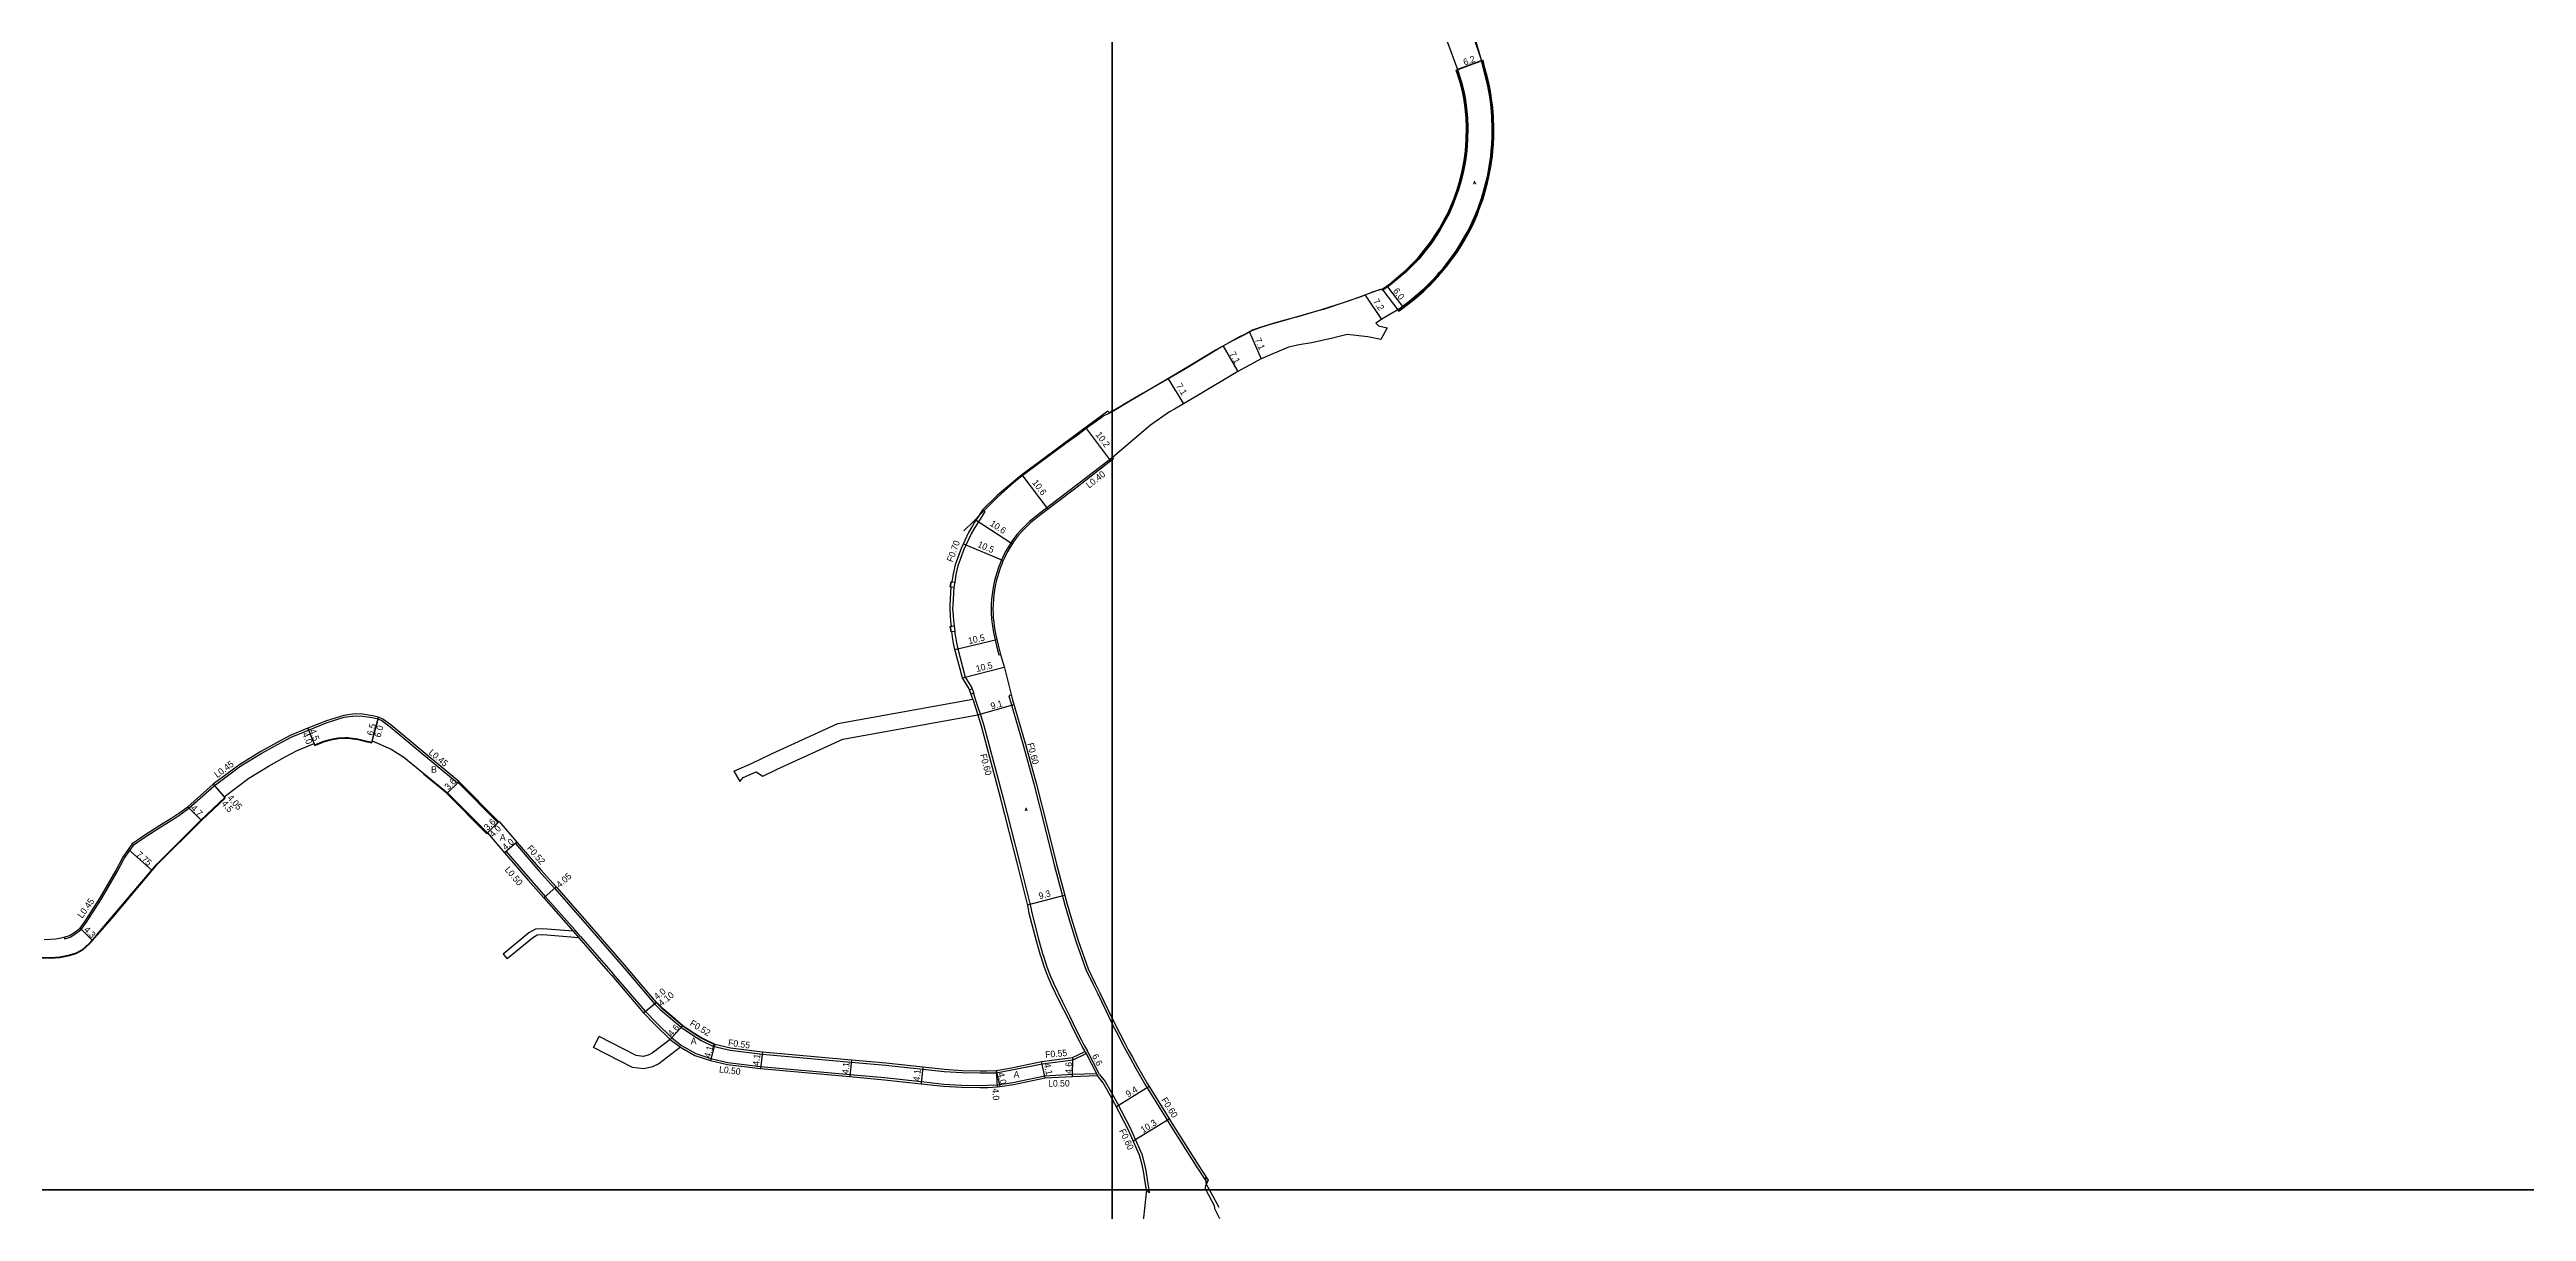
# Model space of a CAD drawing. Header units: metres. Extents: x -16000 to -12000, y -87000 to -84000.
# Drawn here: x -14659 to -14056, y -84605 to -84322 of the extents above; entities that cross this region are included whole.
import ezdxf

# ---------------------------------------------------------------- set-up
doc = ezdxf.new("R2010")
doc.units = ezdxf.units.M
doc.header["$LTSCALE"] = 2.5
for name, color, linetype in [('側溝・桝', 7, 'Continuous'), ('図郭', 7, 'Continuous'), ('幅員', 7, 'Continuous'), ('歩道・分離帯・安全施設', 7, 'Continuous'), ('舗装', 7, 'Continuous'), ('道路', 7, 'Continuous')]:
    doc.layers.add(name, color=color, linetype=linetype)
doc.styles.get("Standard").update_dxf_attribs({"font": ''})
doc.styles.add('YOKO_DECO', font='txt.shx', dxfattribs={"bigfont": 'extfont.shx'})
doc.styles.get('Standard').set_extended_font_data('@MS PGothic')

msp = doc.modelspace()

# ---------------------------------------------------------------- linework, layer by layer
at = {"layer": '側溝・桝'}
for points in [[(-14400, -84421.66), (-14409.07, -84428.7), (-14417.71, -84435.26), (-14420.13, -84437.22), (-14422.15, -84439.19), (-14423.19, -84440.35), (-14424.16, -84441.67), (-14425.17, -84443.21), (-14425.76, -84444.24), (-14426.41, -84445.48), (-14426.68, -84446.03), (-14426.98, -84446.71), (-14427.27, -84447.39), (-14427.57, -84448.16), (-14427.75, -84448.64), (-14428.1, -84449.71), (-14428.35, -84450.53), (-14428.62, -84451.6), (-14428.88, -84452.75), (-14429.08, -84453.88), (-14429.24, -84455.01), (-14429.34, -84456.08), (-14429.42, -84457.44), (-14429.44, -84458.54), (-14429.42, -84459.68), (-14429.35, -84460.78), (-14429.26, -84461.66), (-14429.15, -84462.65), (-14428.97, -84463.73), (-14428.71, -84464.99), (-14428.13, -84467.45), (-14427.55, -84469.71), (-14427.16, -84469.6)], [(-14399.88, -84421.57), (-14400, -84421.66)], [(-14431.56, -84434.35), (-14430.96, -84434.72), (-14432, -84436.41), (-14432.89, -84437.74), (-14433.42, -84438.63), (-14434.34, -84440.23), (-14436.09, -84444.02), (-14437.53, -84447.97), (-14438.02, -84450.1), (-14438.33, -84452)], [(-14438.57, -84453.24), (-14438.81, -84457.57), (-14438.85, -84458.37), (-14438.73, -84460.12), (-14438.63, -84461.42), (-14438.5, -84462.61), (-14438.49, -84462.65)], [(-14438.32, -84463.98), (-14438.27, -84464.5), (-14438.15, -84465.27), (-14437.9, -84466.74), (-14437.68, -84467.87), (-14435.81, -84475.08), (-14434.13, -84477.74), (-14434.07, -84477.92)], [(-14433.79, -84479.08), (-14433.6, -84479.63), (-14432.92, -84481.71), (-14431.96, -84484.53), (-14431.23, -84486.93), (-14426.51, -84504.59), (-14422.57, -84520.19), (-14419.91, -84530.91), (-14419.58, -84532.55), (-14417.92, -84538.93), (-14416.92, -84542.41), (-14416.62, -84543.32), (-14415.96, -84545.41), (-14415.42, -84546.96), (-14414.91, -84548.18), (-14414.47, -84549.24), (-14414.26, -84549.7), (-14412.08, -84554.19), (-14410.29, -84557.76), (-14408.66, -84561.19), (-14407.44, -84563.56), (-14406.79, -84564.85), (-14406.07, -84566.07)], [(-14424.55, -84479.46), (-14425.16, -84479.63), (-14421.74, -84491.38), (-14419.09, -84501.12), (-14416.43, -84511.33), (-14414.09, -84520.85), (-14411.54, -84530.57), (-14410.53, -84533.95), (-14408.73, -84539.71), (-14406.37, -84546.37), (-14404.64, -84549.99), (-14403.51, -84552.28), (-14401.55, -84556.36), (-14400.91, -84557.7), (-14400, -84559.56)], [(-14618.67, -84501.57), (-14612.2, -84496.74), (-14607.07, -84493.62), (-14603.25, -84491.49), (-14599.95, -84489.76), (-14595.71, -84487.99), (-14591.14, -84486.19), (-14586.99, -84484.87), (-14584.34, -84484.52), (-14582.59, -84484.58), (-14580.23, -84484.98), (-14578.76, -84485.28), (-14577.83, -84485.71), (-14575.83, -84487.2), (-14570.47, -84491.65), (-14559.42, -84500.88)], [(-14433.95, -84480.49), (-14432.67, -84484.3)], [(-14655.01, -84538.9), (-14653.74, -84538.45), (-14652.58, -84537.75), (-14651.03, -84536.57), (-14649.74, -84534.79), (-14646.09, -84529.15), (-14642.26, -84522.51), (-14640.57, -84519.31), (-14639.2, -84517.38), (-14638.15, -84515.88), (-14635.8, -84514.23), (-14631.64, -84511.58), (-14628.72, -84509.79), (-14627, -84508.66), (-14624.81, -84507.04), (-14618.67, -84501.57)], [(-14559.42, -84500.88), (-14559.28, -84500.74)], [(-14544.94, -84515.28), (-14545.33, -84515.62), (-14539.57, -84522.31), (-14535.77, -84526.55), (-14528.34, -84535.06), (-14519.23, -84545.51), (-14518.18, -84546.74)], [(-14547.97, -84517.89), (-14547.59, -84517.57), (-14541.81, -84524.27), (-14538.04, -84528.55), (-14530.87, -84536.7)], [(-14655.17, -84538.48), (-14655.01, -84538.9)], [(-14531.25, -84537.03), (-14529.83, -84538.65)], [(-14529.44, -84538.31), (-14530.87, -84536.7)], [(-14529.44, -84538.31), (-14522.08, -84546.74)], [(-14522.08, -84546.74), (-14521.47, -84547.44), (-14513.75, -84556.52), (-14510.96, -84559.34), (-14507.22, -84563)], [(-14518.18, -84546.74), (-14511.41, -84554.71)], [(-14511.41, -84554.71), (-14510.07, -84556.05), (-14507.55, -84558.2), (-14504.9, -84560.44), (-14502.34, -84562.21), (-14500.05, -84563.61), (-14497.23, -84565)], [(-14511.02, -84554.36), (-14509.72, -84555.66), (-14507.22, -84557.8), (-14504.58, -84560.03), (-14502.06, -84561.77), (-14499.8, -84563.15), (-14496.83, -84564.62)], [(-14507.59, -84563.37), (-14507.24, -84563.01), (-14507.22, -84563)], [(-14507.59, -84563.37), (-14505.1, -84565.25)], [(-14507.24, -84563.01), (-14504.83, -84564.83)], [(-14400, -84559.56), (-14399.8, -84559.96), (-14398.64, -84562.21), (-14397.52, -84564.37), (-14396.57, -84566.18), (-14395.56, -84568.01), (-14394.31, -84570.27), (-14391.86, -84574.49), (-14387.06, -84582.21), (-14385.5, -84584.74), (-14379.52, -84594.22), (-14376.88, -84598.3)], [(-14504.83, -84564.83), (-14501.39, -84566.81), (-14497.71, -84568.02), (-14493.56, -84568.97), (-14485.59, -84569.99), (-14463.81, -84571.93), (-14455.41, -84572.68), (-14446.46, -84573.66), (-14440.98, -84574.25), (-14436.64, -84574.51), (-14432.18, -84574.6), (-14430.29, -84574.55), (-14428.01, -84574.47), (-14427.42, -84574.37), (-14424.14, -84573.88), (-14416.38, -84572.26), (-14409.75, -84571.87), (-14403.77, -84571.68)], [(-14497.23, -84565), (-14496.83, -84564.62), (-14496.75, -84564.55)], [(-14497.23, -84565), (-14493.03, -84565.96), (-14485.18, -84566.97), (-14463.54, -84568.9), (-14455.12, -84569.65), (-14446.13, -84570.63), (-14440.89, -84571.2), (-14436.54, -84571.47), (-14432.16, -84571.55), (-14430.51, -84571.54), (-14428.22, -84571.53), (-14424.83, -84570.9), (-14417.07, -84569.28), (-14409.46, -84568.31), (-14406.3, -84566.81)], [(-14406.3, -84566.81), (-14403.77, -84571.68), (-14403.52, -84572.17)], [(-14403.04, -84571.9), (-14406.07, -84566.07)], [(-14403.04, -84571.9), (-14401.65, -84573.61), (-14400, -84576.59)], [(-14400, -84576.59), (-14398.79, -84578.79), (-14395.55, -84585.07), (-14395.04, -84586.21), (-14392.75, -84591.36), (-14392.09, -84593.83), (-14391.81, -84595.34), (-14391.35, -84598.03), (-14391.05, -84600)], [(-14390.94, -84600.72), (-14391.65, -84600.01)], [(-14391.05, -84600), (-14390.94, -84600.72)]]:
    msp.add_lwpolyline(points, dxfattribs=at)
for points in [[(-14438.57, -84453.24), (-14439.43, -84453.07), (-14439.19, -84451.87), (-14438.33, -84452)], [(-14438.49, -84462.65), (-14438.32, -84463.98), (-14439.23, -84464.1), (-14439.41, -84462.75)], [(-14433.69, -84479.05), (-14434.35, -84479.27), (-14434.73, -84478.14), (-14434.07, -84477.92)]]:
    msp.add_lwpolyline(points, close=True, dxfattribs=at)
at = {"layer": '図郭'}
for points in [[(-15200, -84600), (-14400, -84600), (-14400, -84000), (-15200, -84000)], [(-14400, -84600), (-13600, -84600), (-13600, -84000), (-14400, -84000)], [(-15200, -85200), (-14400, -85200), (-14400, -84600), (-15200, -84600)], [(-14400, -85200), (-13600, -85200), (-13600, -84600), (-14400, -84600)]]:
    msp.add_lwpolyline(points, close=True, dxfattribs=at)
at = {"layer": '幅員'}
for points in [[(-14315.87, -84327.09), (-14310.05, -84324.95)], [(-14338.36, -84382.03), (-14334.38, -84388)], [(-14332.9, -84380.03), (-14329.28, -84384.8)], [(-14372.97, -84394.51), (-14369.38, -84400.63)], [(-14366.56, -84391.05), (-14363.69, -84397.54)], [(-14386.37, -84402.47), (-14382.59, -84408.52)], [(-14400.3, -84422.42), (-14406.37, -84414.27)], [(-14422.02, -84425.81), (-14415.64, -84434.21)], [(-14433.12, -84436.83), (-14424.27, -84442.6)], [(-14436.22, -84442.63), (-14426.53, -84446.71)], [(-14438.26, -84468.36), (-14428.06, -84465.95)], [(-14436.45, -84475.25), (-14426.27, -84472.67)], [(-14578.62, -84484.85), (-14580.33, -84491.12)], [(-14580.2, -84490.64), (-14578.62, -84484.85)], [(-14432.67, -84484.3), (-14423.93, -84481.75)], [(-14594.35, -84491.27), (-14595.88, -84487.58)], [(-14595.88, -84487.58), (-14594.16, -84491.73)], [(-14618.96, -84501.22), (-14616.26, -84504.24)], [(-14618.96, -84501.22), (-14615.96, -84504.58)], [(-14559.28, -84500.74), (-14561.83, -84503.27)], [(-14625.1, -84506.69), (-14621.8, -84510.04)], [(-14552.12, -84513.08), (-14549.28, -84510.26)], [(-14552.12, -84513.08), (-14549.56, -84510.54)], [(-14544.94, -84515.28), (-14547.97, -84517.89)], [(-14633.76, -84522.25), (-14639.57, -84517.12)], [(-14538.42, -84528.88), (-14535.38, -84526.21)], [(-14420.61, -84530.55), (-14411.56, -84528.19)], [(-14648.31, -84539.29), (-14651.35, -84536.25)], [(-14514.13, -84556.87), (-14510.95, -84554.29)], [(-14514.13, -84556.87), (-14511.02, -84554.36)], [(-14507.59, -84563.37), (-14504.52, -84559.95)], [(-14496.75, -84564.55), (-14497.84, -84568.5)], [(-14485.12, -84566.42), (-14485.64, -84570.49)], [(-14463.49, -84568.35), (-14463.85, -84572.43)], [(-14446.07, -84570.08), (-14446.52, -84574.16)], [(-14416.32, -84572.75), (-14417.16, -84568.74)], [(-14409.61, -84567.77), (-14409.73, -84572.37)], [(-14406.56, -84566.32), (-14403.52, -84572.17)], [(-14428.27, -84570.98), (-14427.34, -84574.87)], [(-14428.27, -84570.98), (-14427.96, -84574.96)], [(-14398.96, -84579.73), (-14391, -84574.78)], [(-14394.85, -84588.11), (-14386.07, -84582.7)]]:
    msp.add_lwpolyline(points, dxfattribs=at)
at = {"layer": '歩道・分離帯・安全施設'}
for points in [[(-14310.22, -84324.23), (-14311.95, -84318.12), (-14315.32, -84308.57), (-14318.31, -84299.47), (-14321.59, -84289.52), (-14326.69, -84274.34), (-14328.58, -84267.71), (-14331.02, -84261.09), (-14335.78, -84246.48), (-14337.74, -84241.31), (-14342.05, -84229.5), (-14343.84, -84225.03)], [(-14315.97, -84327.3), (-14314.98, -84330.46), (-14314.48, -84332.6), (-14314.11, -84334.62), (-14313.82, -84336.76), (-14313.6, -84339.6), (-14313.55, -84342.99), (-14313.75, -84346.43), (-14314.23, -84349.95), (-14315.05, -84353.64), (-14315.79, -84356.35), (-14316.55, -84358.48), (-14317.38, -84360.52), (-14318.3, -84362.53), (-14319.24, -84364.27), (-14320.44, -84366.37), (-14321.89, -84368.57), (-14323.29, -84370.52), (-14325.04, -84372.64), (-14327.04, -84374.82), (-14329.14, -84376.8), (-14331.34, -84378.62), (-14333.93, -84380.59)], [(-14330.31, -84385.81), (-14329.92, -84385.58), (-14327.92, -84384.06), (-14326.5, -84382.98), (-14325.5, -84382.1), (-14324.18, -84380.91), (-14323.37, -84380.12), (-14322.7, -84379.46), (-14321.73, -84378.49), (-14320.68, -84377.37), (-14320.13, -84376.7), (-14319.31, -84375.8), (-14318.6, -84374.88), (-14316.91, -84372.62), (-14316.04, -84371.38), (-14315.09, -84369.88), (-14314.19, -84368.35), (-14313.33, -84366.83), (-14312.58, -84365.4), (-14312, -84364.16), (-14311.28, -84362.52), (-14310.74, -84361.07), (-14309.82, -84358.5), (-14309.3, -84356.76), (-14308.73, -84354.64), (-14308.38, -84353.19), (-14307.91, -84350.74), (-14307.57, -84348.19), (-14307.42, -84346.84), (-14307.3, -84345.34), (-14307.2, -84343.38), (-14307.19, -84341.61), (-14307.29, -84338.56), (-14307.46, -84336.3), (-14307.74, -84334.21), (-14307.95, -84332.84), (-14308.3, -84331.12), (-14308.58, -84329.73), (-14308.98, -84328.16), (-14309.45, -84326.47), (-14309.83, -84324.88)], [(-14334.74, -84380.67), (-14340.01, -84382.61), (-14343.72, -84383.89), (-14349.33, -84385.73), (-14352.31, -84386.61), (-14355.11, -84387.43), (-14357.03, -84387.86), (-14357.96, -84388.11), (-14360.57, -84388.89), (-14362.9, -84389.57), (-14364.21, -84390.03), (-14365.86, -84390.59), (-14367.6, -84391.55), (-14369.45, -84392.45), (-14371.61, -84393.63), (-14374.66, -84395.41), (-14380.4, -84398.84), (-14386.81, -84402.68), (-14395.49, -84407.82), (-14399.42, -84410.18), (-14400, -84410.46)], [(-14400, -84410.46), (-14400.81, -84410.86), (-14402.15, -84411.53), (-14402.78, -84411.98), (-14403.84, -84412.74), (-14405.99, -84414.33), (-14408.21, -84415.96), (-14411.24, -84418.17), (-14417.22, -84422.55), (-14422.64, -84426.63), (-14424.05, -84427.77), (-14426.24, -84429.72), (-14428.09, -84431.44), (-14429.86, -84433.18), (-14431.97, -84435.32), (-14433.79, -84437.16), (-14436.09, -84439.5)], [(-14594.22, -84491.59), (-14591.77, -84490.65), (-14589.88, -84490.14), (-14588.44, -84489.93), (-14586.81, -84489.81), (-14586.04, -84489.84), (-14584.96, -84489.96), (-14583.66, -84490.15), (-14582.04, -84490.54), (-14580.29, -84490.97)], [(-14567.71, -84498.67), (-14561.94, -84503.38)], [(-14632.55, -84520.6), (-14621.91, -84509.93), (-14616.06, -84504.47)], [(-14674.55, -84538.88), (-14668.77, -84541.26), (-14666.13, -84542.25), (-14663.75, -84542.96), (-14661, -84543.33), (-14658.48, -84543.39), (-14656.27, -84543.24), (-14653.94, -84542.8), (-14652.3, -84542.3), (-14650.71, -84541.44), (-14649.14, -84539.99), (-14647.24, -84537.87), (-14643.66, -84533.7), (-14638.63, -84527.74), (-14632.55, -84520.6)], [(-14377.13, -84598.51), (-14377.19, -84596.95)], [(-14376.28, -84600), (-14376.98, -84598.69)], [(-14373.96, -84604.36), (-14376.28, -84600)]]:
    msp.add_lwpolyline(points, dxfattribs=at)
at = {"layer": '舗装'}
for points in [[(-14315.75, -84327.04), (-14310.17, -84325)], [(-14334.07, -84380.86), (-14330.43, -84385.61)]]:
    msp.add_lwpolyline(points, dxfattribs=at)
at = {"layer": '道路'}
for points in [[(-14318.44, -84320.27), (-14315.87, -84327.09), (-14314.89, -84330.13), (-14314.37, -84332.34), (-14314.05, -84334.01), (-14313.72, -84336.39), (-14313.45, -84338.9), (-14313.4, -84341.24), (-14313.42, -84344.23), (-14313.6, -84346.89), (-14313.94, -84349.32), (-14314.45, -84351.84), (-14315, -84354.21), (-14315.65, -84356.39), (-14316.42, -84358.58), (-14316.94, -84359.91), (-14317.95, -84362.22), (-14318.57, -84363.34), (-14320, -84365.97), (-14320.76, -84367.19), (-14322.17, -84369.34), (-14323.72, -84371.31), (-14325.25, -84373.16), (-14326.95, -84374.93), (-14328.38, -84376.34), (-14329.84, -84377.61), (-14332.19, -84379.52), (-14334.07, -84380.86), (-14334.26, -84380.59), (-14334.57, -84380.68), (-14336.55, -84381.35), (-14339.71, -84382.53), (-14343.21, -84383.72), (-14348.55, -84385.53), (-14350.45, -84386.07), (-14356.64, -84387.85), (-14360.28, -84388.87), (-14362.02, -84389.35), (-14364.05, -84390.04), (-14365.77, -84390.63), (-14367.91, -84391.78), (-14369.38, -84392.5), (-14370.37, -84393), (-14371.74, -84393.78), (-14373.41, -84394.76), (-14378.4, -84397.74), (-14382.57, -84400.21), (-14387.13, -84402.92), (-14392.41, -84405.93), (-14397.3, -84408.78), (-14400, -84410.34)], [(-14312.28, -84318.23), (-14310.05, -84324.95)], [(-14310.05, -84324.95), (-14309.67, -84326.54), (-14309.2, -84328.22), (-14308.81, -84329.78), (-14308.53, -84331.16), (-14308.18, -84332.88), (-14307.97, -84334.25), (-14307.69, -84336.32), (-14307.52, -84338.57), (-14307.43, -84341.61), (-14307.44, -84343.38), (-14307.53, -84345.32), (-14307.65, -84346.82), (-14307.8, -84348.16), (-14308.14, -84350.7), (-14308.61, -84353.14), (-14308.96, -84354.58), (-14309.52, -84356.69), (-14310.04, -84358.43), (-14310.96, -84360.99), (-14311.5, -84362.43), (-14312.21, -84364.06), (-14312.79, -84365.3), (-14313.53, -84366.72), (-14314.39, -84368.24), (-14315.29, -84369.75), (-14316.24, -84371.25), (-14317.1, -84372.48), (-14318.79, -84374.74), (-14319.49, -84375.65), (-14320.31, -84376.55), (-14320.86, -84377.22), (-14321.9, -84378.33), (-14322.86, -84379.3), (-14323.53, -84379.96), (-14324.34, -84380.74), (-14325.66, -84381.92), (-14326.65, -84382.8), (-14328.06, -84383.88), (-14330.05, -84385.38), (-14330.43, -84385.61), (-14333.88, -84387.67), (-14335.74, -84388.91), (-14335.13, -84389.54), (-14333.05, -84390.01)], [(-14334.07, -84380.86), (-14330.43, -84385.61), (-14330.05, -84385.38), (-14328.06, -84383.88), (-14326.65, -84382.8), (-14325.66, -84381.92), (-14324.34, -84380.74), (-14323.53, -84379.96), (-14322.86, -84379.3), (-14321.9, -84378.33), (-14320.86, -84377.22), (-14320.31, -84376.55), (-14319.49, -84375.65), (-14318.79, -84374.74), (-14317.1, -84372.48), (-14316.24, -84371.25), (-14315.29, -84369.75), (-14314.39, -84368.24), (-14313.53, -84366.72), (-14312.79, -84365.3), (-14312.21, -84364.06), (-14311.5, -84362.43), (-14310.96, -84360.99), (-14310.04, -84358.43), (-14309.52, -84356.69), (-14308.96, -84354.58), (-14308.61, -84353.14), (-14308.14, -84350.7), (-14307.8, -84348.16), (-14307.65, -84346.82), (-14307.53, -84345.32), (-14307.44, -84343.38), (-14307.43, -84341.61), (-14307.52, -84338.57), (-14307.69, -84336.32), (-14307.97, -84334.25), (-14308.18, -84332.88), (-14308.53, -84331.16), (-14308.81, -84329.78), (-14309.2, -84328.22), (-14309.67, -84326.54), (-14310.05, -84324.95)], [(-14310.05, -84324.95), (-14310.17, -84325), (-14315.87, -84327.09), (-14314.89, -84330.13), (-14314.37, -84332.34), (-14314.05, -84334.01), (-14313.72, -84336.39), (-14313.45, -84338.9), (-14313.4, -84341.24), (-14313.42, -84344.23), (-14313.6, -84346.89), (-14313.94, -84349.32), (-14314.45, -84351.84), (-14315, -84354.21), (-14315.65, -84356.39), (-14316.42, -84358.58), (-14316.94, -84359.91), (-14317.95, -84362.22), (-14318.57, -84363.34), (-14320, -84365.97), (-14320.76, -84367.19), (-14322.17, -84369.34), (-14323.72, -84371.31), (-14325.25, -84373.16), (-14326.95, -84374.93), (-14328.38, -84376.34), (-14329.84, -84377.61), (-14332.19, -84379.52), (-14334.07, -84380.86)], [(-14310.05, -84324.95), (-14309.67, -84326.54), (-14309.2, -84328.22), (-14308.81, -84329.78), (-14308.53, -84331.16), (-14308.18, -84332.88), (-14307.97, -84334.25), (-14307.69, -84336.32), (-14307.52, -84338.57), (-14307.43, -84341.61), (-14307.44, -84343.38), (-14307.53, -84345.32), (-14307.65, -84346.82), (-14307.8, -84348.16), (-14308.14, -84350.7), (-14308.61, -84353.14), (-14308.96, -84354.58), (-14309.52, -84356.69), (-14310.04, -84358.43), (-14310.96, -84360.99), (-14311.5, -84362.43), (-14312.21, -84364.06), (-14312.79, -84365.3), (-14313.53, -84366.72), (-14314.39, -84368.24), (-14315.29, -84369.75), (-14316.24, -84371.25), (-14317.1, -84372.48), (-14318.79, -84374.74), (-14319.49, -84375.65), (-14320.31, -84376.55), (-14320.86, -84377.22), (-14321.9, -84378.33), (-14322.86, -84379.3), (-14323.53, -84379.96), (-14324.34, -84380.74), (-14325.66, -84381.92), (-14326.65, -84382.8), (-14328.06, -84383.88), (-14330.05, -84385.38), (-14330.43, -84385.61), (-14330.22, -84385.95)], [(-14330.22, -84385.95), (-14329.83, -84385.72), (-14327.82, -84384.2), (-14326.4, -84383.11), (-14325.39, -84382.22), (-14324.06, -84381.04), (-14323.25, -84380.24), (-14322.58, -84379.58), (-14321.61, -84378.61), (-14320.56, -84377.48), (-14320, -84376.81), (-14319.18, -84375.91), (-14318.47, -84374.98), (-14316.77, -84372.72), (-14315.9, -84371.47), (-14314.95, -84369.96), (-14314.04, -84368.44), (-14313.18, -84366.91), (-14312.43, -84365.48), (-14311.84, -84364.23), (-14311.12, -84362.58), (-14310.58, -84361.13), (-14309.66, -84358.56), (-14309.13, -84356.8), (-14308.57, -84354.68), (-14308.22, -84353.23), (-14307.74, -84350.77), (-14307.4, -84348.21), (-14307.25, -84346.86), (-14307.13, -84345.35), (-14307.03, -84343.39), (-14307.02, -84341.61), (-14307.12, -84338.55), (-14307.29, -84336.28), (-14307.58, -84334.19), (-14307.79, -84332.81), (-14308.13, -84331.08), (-14308.42, -84329.69), (-14308.81, -84328.11), (-14309.29, -84326.42), (-14309.67, -84324.83)], [(-14309.67, -84324.83), (-14310.05, -84324.95)], [(-14334.54, -84392.85), (-14337.71, -84392.19), (-14342.79, -84391.67), (-14346.68, -84392.6), (-14351.44, -84393.7), (-14354.46, -84394.16), (-14357.04, -84394.76), (-14363.69, -84397.54), (-14369.38, -84400.63), (-14379.26, -84406.55), (-14382.59, -84408.52), (-14384.79, -84409.83), (-14386.02, -84410.51), (-14390.67, -84413.74), (-14399.88, -84421.57), (-14399.62, -84421.89), (-14400, -84422.19)], [(-14333.05, -84390.01), (-14334.54, -84392.85)], [(-14400, -84410.34), (-14400.65, -84410.72), (-14401.05, -84410.3), (-14409.07, -84416.28), (-14417.01, -84422.14), (-14422.02, -84425.81), (-14427.99, -84430.88), (-14431.56, -84434.35), (-14432.59, -84436.04), (-14433.48, -84437.37), (-14434.02, -84438.28), (-14434.96, -84439.91), (-14436.74, -84443.75), (-14438.2, -84447.77), (-14438.7, -84449.97), (-14439.01, -84451.9), (-14439.19, -84451.87), (-14439.43, -84453.07), (-14439.26, -84453.1), (-14439.51, -84457.54), (-14439.55, -84458.37), (-14439.42, -84460.17), (-14439.32, -84461.48), (-14439.19, -84462.69), (-14439.18, -84462.73), (-14439.41, -84462.75), (-14439.23, -84464.1), (-14439.01, -84464.07)], [(-14400, -84422.19), (-14408.81, -84429.04), (-14417.45, -84435.59), (-14419.85, -84437.53), (-14421.85, -84439.48), (-14422.86, -84440.61), (-14423.82, -84441.91), (-14424.81, -84443.43), (-14425.4, -84444.44), (-14426.04, -84445.67), (-14426.29, -84446.21), (-14426.6, -84446.88), (-14426.88, -84447.55), (-14427.18, -84448.31), (-14427.35, -84448.78), (-14427.7, -84449.84), (-14427.94, -84450.64), (-14428.21, -84451.69), (-14428.47, -84452.84), (-14428.66, -84453.94), (-14428.82, -84455.06), (-14428.92, -84456.11), (-14429, -84457.45), (-14429.02, -84458.54), (-14429, -84459.66), (-14428.93, -84460.75), (-14428.84, -84461.61), (-14428.73, -84462.59), (-14428.56, -84463.65), (-14428.3, -84464.9), (-14427.73, -84467.35), (-14427.15, -84469.61)], [(-14433.95, -84480.49), (-14434.17, -84479.82), (-14434.78, -84477.97), (-14436.45, -84475.25), (-14438.36, -84468.04), (-14438.59, -84466.87), (-14438.84, -84465.38), (-14438.96, -84464.58), (-14439.01, -84464.07)], [(-14427.15, -84469.61), (-14426.22, -84472.86), (-14424.26, -84480.61), (-14421.17, -84491.23), (-14418.53, -84500.97), (-14415.86, -84511.19), (-14413.52, -84520.7), (-14410.98, -84530.41), (-14409.97, -84533.78), (-14408.17, -84539.53), (-14405.83, -84546.14), (-14404.11, -84549.74), (-14402.99, -84552.02), (-14401.03, -84556.11), (-14400.38, -84557.45), (-14400, -84558.22)], [(-14549.28, -84510.26), (-14549.39, -84510.37), (-14549.56, -84510.54), (-14559.28, -84500.74), (-14559.1, -84500.56), (-14570.19, -84491.3), (-14575.56, -84486.84), (-14577.6, -84485.32), (-14578.62, -84484.85), (-14580.15, -84484.53), (-14582.54, -84484.13), (-14584.36, -84484.07), (-14587.08, -84484.43), (-14591.29, -84485.76), (-14595.88, -84487.58), (-14600.14, -84489.35), (-14603.47, -84491.09), (-14607.3, -84493.23), (-14612.45, -84496.37), (-14618.96, -84501.22)], [(-14492.15, -84497.98), (-14487.68, -84496.05), (-14482.96, -84493.77), (-14466.79, -84486.37), (-14433.95, -84480.49)], [(-14490.7, -84500.53), (-14489.83, -84499.6), (-14486.65, -84498.14), (-14485.05, -84499.26), (-14481.56, -84497.53), (-14465.58, -84490.22), (-14432.67, -84484.3)], [(-14406.56, -84566.32), (-14407.31, -84565.12), (-14407.96, -84563.83), (-14409.19, -84561.45), (-14410.82, -84558.02), (-14412.61, -84554.45), (-14414.8, -84549.95), (-14415.01, -84549.47), (-14415.46, -84548.4), (-14415.97, -84547.17), (-14416.52, -84545.6), (-14417.19, -84543.51), (-14417.49, -84542.58), (-14418.49, -84539.09), (-14420.16, -84532.68), (-14420.48, -84531.04), (-14423.15, -84520.34), (-14427.09, -84504.74), (-14431.8, -84487.09), (-14432.53, -84484.72), (-14432.67, -84484.3)], [(-14632.44, -84520.7), (-14621.8, -84510.04), (-14615.96, -84504.58), (-14616.06, -84504.47), (-14616.26, -84504.24), (-14610.21, -84499.69), (-14605.28, -84496.68), (-14601.58, -84494.62), (-14598.44, -84492.98), (-14594.35, -84491.27), (-14594.22, -84491.59), (-14594.16, -84491.73), (-14591.72, -84490.79), (-14589.85, -84490.29), (-14588.43, -84490.08), (-14586.81, -84489.96), (-14586.06, -84489.99), (-14584.98, -84490.11), (-14583.69, -84490.3), (-14582.07, -84490.69), (-14580.33, -84491.12), (-14580.29, -84490.97), (-14580.2, -84490.64), (-14575.6, -84492.68), (-14572.5, -84494.58), (-14561.83, -84503.27)], [(-14660.11, -84539), (-14657.25, -84538.85), (-14655.17, -84538.48), (-14653.94, -84538.04), (-14652.83, -84537.37), (-14651.35, -84536.25), (-14650.11, -84534.53), (-14646.47, -84528.91), (-14642.65, -84522.3), (-14640.95, -84519.07), (-14639.57, -84517.12), (-14638.47, -84515.56), (-14636.05, -84513.85), (-14631.88, -84511.2), (-14628.96, -84509.41), (-14627.26, -84508.29), (-14625.1, -84506.69), (-14618.96, -84501.22)], [(-14561.83, -84503.27), (-14552.12, -84513.08)], [(-14492.15, -84497.98), (-14490.7, -84500.53)], [(-14552.12, -84513.08), (-14547.97, -84517.89), (-14542.19, -84524.6), (-14538.42, -84528.88), (-14531.25, -84537.03)], [(-14549.28, -84510.26), (-14544.94, -84515.28), (-14539.18, -84521.97), (-14535.38, -84526.21), (-14527.95, -84534.72), (-14518.84, -84545.17), (-14517.5, -84546.74)], [(-14674.6, -84539.02), (-14668.83, -84541.4), (-14666.17, -84542.39), (-14665.27, -84542.66), (-14663.78, -84543.11), (-14661.01, -84543.48), (-14658.48, -84543.54), (-14656.25, -84543.39), (-14653.9, -84542.95), (-14652.25, -84542.44), (-14650.62, -84541.56), (-14649.03, -84540.1), (-14648.31, -84539.29), (-14647.13, -84537.97), (-14643.54, -84533.8), (-14638.51, -84527.84), (-14633.76, -84522.25), (-14632.44, -84520.7)], [(-14531.25, -84537.03), (-14538.65, -84536.43), (-14540.46, -84536.51), (-14542.04, -84537.44), (-14548.3, -84542.57)], [(-14529.83, -84538.65), (-14538.67, -84537.93), (-14540.02, -84537.99), (-14541.18, -84538.68), (-14547.35, -84543.73)], [(-14529.83, -84538.65), (-14522.77, -84546.74)], [(-14548.3, -84542.57), (-14547.35, -84543.73)], [(-14522.77, -84546.74), (-14521.87, -84547.78), (-14514.13, -84556.87), (-14511.33, -84559.71), (-14507.59, -84563.37)], [(-14517.5, -84546.74), (-14511.02, -84554.36), (-14510.95, -84554.29), (-14509.65, -84555.59), (-14507.15, -84557.72), (-14504.52, -84559.95), (-14502.01, -84561.69), (-14499.75, -84563.06), (-14496.75, -84564.55), (-14492.93, -84565.42), (-14485.12, -84566.42), (-14463.49, -84568.35), (-14455.06, -84569.1), (-14446.07, -84570.08), (-14440.85, -84570.65), (-14436.53, -84570.92), (-14432.15, -84571), (-14430.51, -84570.99), (-14428.27, -84570.98), (-14424.94, -84570.36), (-14417.16, -84568.74), (-14409.61, -84567.77), (-14406.56, -84566.32)], [(-14526.3, -84565.31), (-14524.93, -84562.64)], [(-14507.59, -84563.37), (-14512, -84566.75), (-14512.95, -84567.21), (-14514.2, -84567.5), (-14515.93, -84567.29), (-14524.93, -84562.64)], [(-14400, -84558.22), (-14399.28, -84559.7), (-14398.12, -84561.95), (-14397, -84564.1), (-14396.06, -84565.9), (-14395.05, -84567.72), (-14393.8, -84569.98), (-14391.36, -84574.19), (-14386.56, -84581.9), (-14385.01, -84584.43), (-14379.03, -84593.9), (-14376.58, -84597.68)], [(-14505.1, -84565.25), (-14510.41, -84569.32), (-14511.95, -84570.07), (-14514.04, -84570.54), (-14516.83, -84570.2), (-14526.3, -84565.31)], [(-14505.1, -84565.25), (-14501.6, -84567.27), (-14497.84, -84568.5), (-14493.65, -84569.46), (-14485.64, -84570.49), (-14463.85, -84572.43), (-14455.46, -84573.18), (-14446.52, -84574.16), (-14441.02, -84574.75), (-14436.66, -84575.01), (-14432.18, -84575.1), (-14430.25, -84575.05), (-14427.96, -84574.96), (-14427.34, -84574.87), (-14424.05, -84574.37), (-14416.32, -84572.75), (-14409.73, -84572.37), (-14403.52, -84572.17)], [(-14400, -84577.82), (-14402.16, -84573.91), (-14403.52, -84572.17)], [(-14391.65, -84600), (-14391.94, -84598.13), (-14392.39, -84595.44), (-14392.67, -84593.96), (-14393.31, -84591.56), (-14396.08, -84585.33), (-14399.31, -84579.07), (-14400, -84577.82)], [(-14391.65, -84600.01), (-14392.34, -84606.81), (-14393.23, -84611.05), (-14394.64, -84615.03), (-14396.74, -84619.54), (-14399.33, -84624.04), (-14400, -84625.06)], [(-14391.65, -84600.01), (-14391.65, -84600)], [(-14376.58, -84597.68), (-14377.22, -84599.02), (-14377.34, -84599.38), (-14377.37, -84599.67), (-14377.33, -84599.79), (-14377.21, -84600)], [(-14377.21, -84600), (-14375.16, -84603.83), (-14375.07, -84604.57), (-14374.98, -84604.76), (-14373.81, -84607.03)]]:
    msp.add_lwpolyline(points, dxfattribs=at)
for points in [[(-14316.18, -84327.21), (-14315.87, -84327.09), (-14314.89, -84330.13), (-14314.37, -84332.34), (-14314.05, -84334.01), (-14313.72, -84336.39), (-14313.45, -84338.9), (-14313.4, -84341.24), (-14313.42, -84344.23), (-14313.6, -84346.89), (-14313.94, -84349.32), (-14314.45, -84351.84), (-14315, -84354.21), (-14315.65, -84356.39), (-14316.42, -84358.58), (-14316.94, -84359.91), (-14317.95, -84362.22), (-14318.57, -84363.34), (-14320, -84365.97), (-14320.76, -84367.19), (-14322.17, -84369.34), (-14323.72, -84371.31), (-14325.25, -84373.16), (-14326.95, -84374.93), (-14328.38, -84376.34), (-14329.84, -84377.61), (-14332.19, -84379.52), (-14334.07, -84380.86), (-14334.26, -84380.59), (-14332.39, -84379.26), (-14330.06, -84377.36), (-14328.61, -84376.1), (-14327.19, -84374.7), (-14325.5, -84372.94), (-14323.98, -84371.1), (-14322.44, -84369.15), (-14321.04, -84367.01), (-14320.28, -84365.8), (-14318.85, -84363.18), (-14318.25, -84362.07), (-14317.24, -84359.79), (-14316.73, -84358.46), (-14315.96, -84356.29), (-14315.32, -84354.12), (-14314.77, -84351.77), (-14314.26, -84349.26), (-14313.92, -84346.86), (-14313.75, -84344.22), (-14313.73, -84341.24), (-14313.78, -84338.92), (-14314.04, -84336.43), (-14314.37, -84334.07), (-14314.7, -84332.41), (-14315.2, -84330.21)], [(-14552.12, -84513.08), (-14552.3, -84513.25), (-14562.01, -84503.45), (-14561.83, -84503.27)], [(-14561.83, -84503.27), (-14552.12, -84513.08), (-14549.56, -84510.54), (-14559.28, -84500.74)], [(-14549.56, -84510.54), (-14559.28, -84500.74), (-14559.1, -84500.56), (-14549.39, -84510.37)]]:
    msp.add_lwpolyline(points, close=True, dxfattribs=at)

# ---------------------------------------------------------------- texts
at = {"layer": '側溝・桝'}
for s, rotation, p in [('L0.40', 38, (-14405.6, -84429.2)), ('F0.70', 70, (-14438.83, -84447.21)), ('F0.60', 285, (-14420.71, -84491.35)), ('L0.45', 36.68495, (-14617.92, -84499.75)), ('L0.45', 320.13164, (-14566.58, -84493.7)), ('F0.60', 285, (-14432.19, -84494.02)), ('L0.50', 310.74836, (-14548.02, -84522.11)), ('F0.52', 310.74616, (-14542.62, -84516.88)), ('L0.45', 54.26671, (-14650.82, -84533.98)), ('F0.52', 328.5279, (-14502.99, -84559.86)), ('F0.55', 352.69628, (-14493.59, -84564.91)), ('L0.50', 352.7006, (-14495.79, -84571.38)), ('F0.55', 4.67377, (-14416.23, -84567.85)), ('L0.50', 0.24884, (-14415.57, -84574.87)), ('F0.60', 302, (-14388.09, -84578.11)), ('F0.60', 295, (-14398.34, -84585.62))]:
    msp.add_text(s, height=1.6, rotation=rotation, dxfattribs=at).set_placement(p)
at = {"layer": '幅員'}
for s, rotation, p in [('6.2', 20, (-14314.15, -84326.12)), ('7.2', 304, (-14336.55, -84383.59)), ('6.0', 307, (-14331.68, -84381.04)), ('7.1', 294, (-14365.32, -84392.89)), ('7.1', 300, (-14371.52, -84396.38)), ('7.1', 302, (-14384.51, -84404.15)), ('10.2', 306.71112, (-14404.1, -84416.06)), ('10.6', 307, (-14419.56, -84427.75)), ('10.6', 327, (-14429.9, -84438.08)), ('10.5', 337, (-14432.92, -84443.35)), ('10.5', 13, (-14434.85, -84467.1)), ('10.5', 14, (-14432.94, -84473.89)), ('9.1', 16, (-14429.32, -84482.99)), ('4.0', 292.49685, (-14597.26, -84488.95)), ('4.5', 292.49685, (-14595.54, -84488.14)), ('6.5', 74.74061, (-14579.99, -84489.5)), ('6.0', 74.74061, (-14578.18, -84489.92)), ('3.6', 44.74, (-14561.64, -84502.73)), ('4.7', 314.51432, (-14624.5, -84507.16)), ('4.5', 311.71519, (-14617, -84506.01)), ('4.05', 311.71519, (-14615.59, -84504.61)), ('3.6', 44.73998, (-14552.05, -84512.59)), ('4.0', 44.73998, (-14550.72, -84514.2)), ('4.0', 40.7485, (-14547.7, -84517.38)), ('7.75', 318.5364, (-14637.8, -84518.55)), ('4.05', 41.36502, (-14534.53, -84526.53)), ('9.3', 15, (-14417.65, -84529.25)), ('4.3', 315.00998, (-14650.54, -84536.79)), ('4.0', 39.03326, (-14510.79, -84553.79)), ('4.10', 39.03326, (-14509.72, -84555.4)), ('4.6', 48.13906, (-14507.2, -84562.78)), ('4.1', 74.54161, (-14497.87, -84567.99)), ('4.1', 82.69681, (-14485.98, -84569.88)), ('4.1', 84.90212, (-14464.18, -84571.88)), ('4.1', 281.84123, (-14416.63, -84569.31)), ('4.6', 88.50013, (-14409.82, -84571.79)), ('6.6', 297.4548, (-14404.98, -84567.41)), ('4.1', 83.7966, (-14446.89, -84573.64)), ('4.0', 274.37896, (-14429.23, -84575.35)), ('4.0', 283.40005, (-14427.87, -84571.61)), ('9.4', 32, (-14396.07, -84577.53)), ('10.3', 32, (-14392.44, -84586.26))]:
    msp.add_text(s, height=1.6, rotation=rotation, dxfattribs=at).set_placement(p)
at = {"layer": '舗装', "style": 'YOKO_DECO'}
for p in [(-14312, -84355.04, 426.95), (-14421.24, -84507.72, 429.52)]:
    msp.add_text('A', height=0.75, dxfattribs=at).set_placement(p)
at = {"layer": '舗装'}
for s, p in [('B', (-14565.86, -84498.4)), ('A', (-14549.1, -84514.93)), ('A', (-14502.61, -84564.54)), ('A', (-14423.98, -84572.69))]:
    msp.add_text(s, height=1.6, dxfattribs=at).set_placement(p)

doc.saveas('drawing.dxf')
